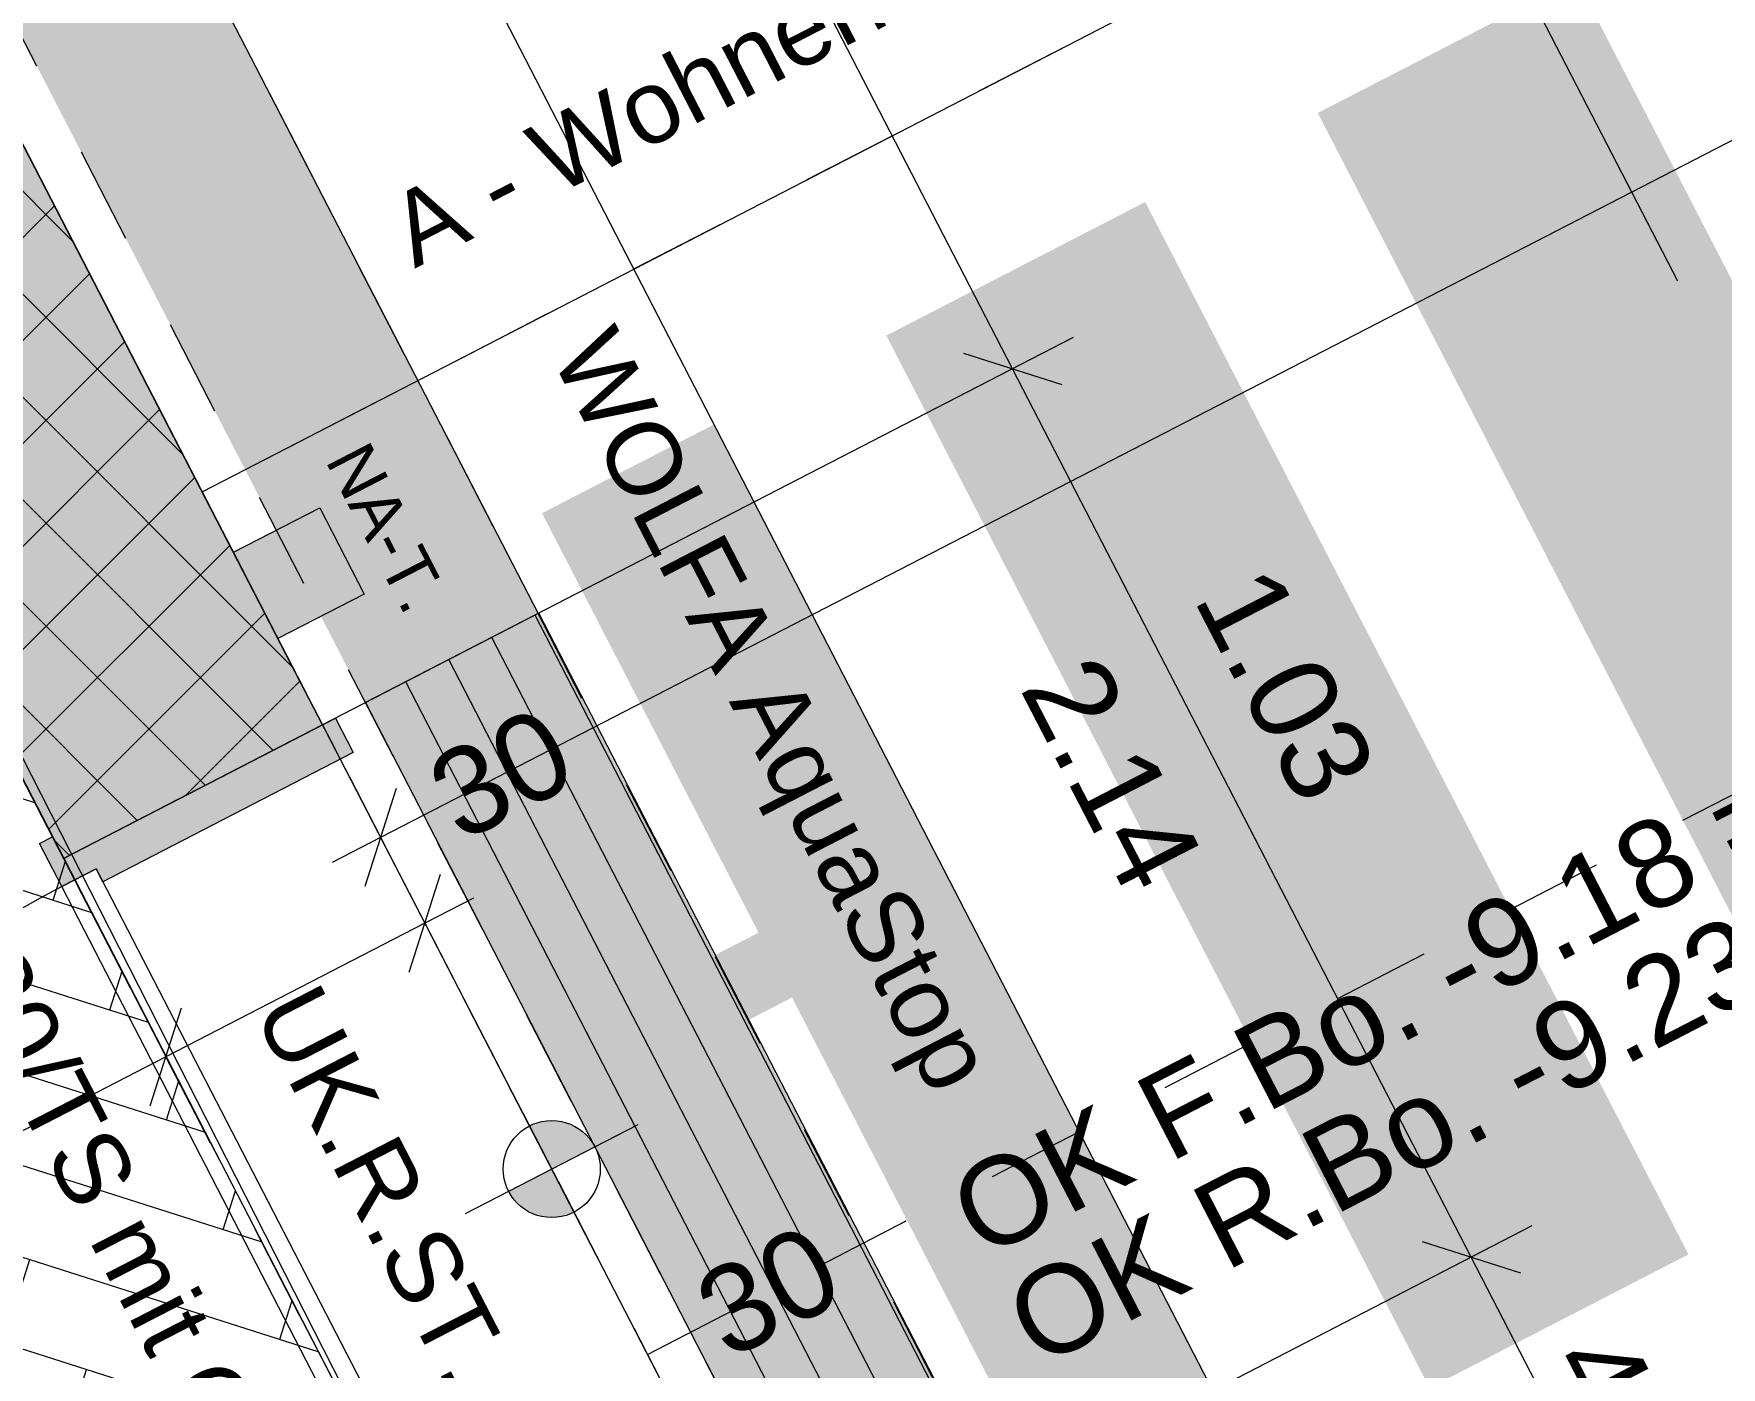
# Model space of a CAD drawing. Header units: metres. Extents: x 2688579.7 to 2688666, y 1281656.9 to 1281721.4.
# Drawn here: x 2688613.568 to 2688615.306, y 1281680.22 to 1281681.594 of the extents above; entities that cross this region are included whole.
import ezdxf

# ---------------------------------------------------------------- set-up
doc = ezdxf.new("R2010")
doc.units = ezdxf.units.M
for name, pattern in [('Strich 2_1mm', [0.15000000000000002, 0.1, -0.05]), ('Strich 9_3mm', [0.6, 0.45, -0.15]), ('Strichpunkt 3_1_1mm Achsen', [0.25, 0.15, -0.05, 0, -0.05])]:
    doc.linetypes.add(name, pattern=pattern)
for name, color, linetype in [('00 11 Geometer', 7, 'Continuous'), ('00 80 Plangrafik', 7, 'Continuous'), ('01 13 IW tragend', 7, 'Continuous'), ('02 11 Fundamente', 7, 'Continuous'), ('02 26 Bodenbelag im Grundriss sichtbar', 7, 'Continuous'), ('03 14 Rampen', 7, 'Continuous'), ('06 16 Leuchten', 7, 'Continuous'), ('07 11 Bemassung aussen', 7, 'Continuous'), ('07 12 Bemassung innen', 7, 'Continuous'), ('07 13 Höhenkoten', 7, 'Continuous'), ('08 11 Beschriftung allgemein', 7, 'Continuous'), ('09 11 Raumdefinitionen.SIA 416', 7, 'Continuous')]:
    doc.layers.add(name, color=color, linetype=linetype)
doc.styles.add('ERSTELLTER_STIL_1', font='arial.ttf')
doc.dimstyles.new('ERSTELLTER_STIL__2', dxfattribs={"dimtxt": 0.08999999761581422, "dimasz": 0.07125000000000001, "dimexe": 0.18, "dimexo": 0.05, "dimgap": 0.09, "dimtad": 1, "dimzin": 0, "dimdsep": 46, "dimtxsty": 'ERSTELLTER_STIL_1', "dimblk": 'ARROWHEAD_6', "dimblk1": 'ARROWHEAD_6', "dimblk2": 'ARROWHEAD_6', "dimcen": 0.09, "dimclrd": 7, "dimclre": 7, "dimclrt": 7, "dimazin": 0, "dimtfac": 1, "dimtdec": 4, "dimtmove": 0, "dimatfit": 3, "dimfxl": 1, "dimtolj": 1, "dimtzin": 0, "dimarcsym": 0})
doc.dimstyles.new('ERSTELLTER_STIL__4', dxfattribs={"dimtxt": 0.08999999761581422, "dimasz": 0.07125000000000001, "dimexe": 0.18, "dimexo": 0.05, "dimgap": 0.09, "dimtad": 1, "dimzin": 0, "dimdsep": 46, "dimtxsty": 'ERSTELLTER_STIL_1', "dimblk": 'ARROWHEAD_6', "dimblk1": 'ARROWHEAD_6', "dimblk2": 'ARROWHEAD_6', "dimcen": 0.09, "dimclrd": 7, "dimclre": 7, "dimclrt": 7, "dimazin": 0, "dimtfac": 1, "dimtdec": 4, "dimtmove": 2, "dimatfit": 3, "dimfxl": 1, "dimtolj": 1, "dimtzin": 0, "dimarcsym": 0})

# ---------------------------------------------------------------- blocks, each defined once
blk = doc.blocks.new('*D19')
at = {"layer": '07 11 Bemassung aussen', "color": 7, "linetype": 'Continuous', "lineweight": 18, "transparency": 16777216}
for p, q in [((220.5609021124137, 31.95083243481655), (220.6619451059782, 31.91857854433011)), ((221.212099533341, 30.68896706330413), (221.3131425269055, 30.65671317281767))]:
    blk.add_line(p, q, dxfattribs=at)
at = {"layer": '07 11 Bemassung aussen', "color": 7, "linetype": 'Continuous', "lineweight": 5, "transparency": 16777216}
for p, q in [((221.2626210301232, 30.6728401180609), (220.611423609196, 31.93470548957333)), ((221.3251039445221, 30.70508501012877), (221.2001381157243, 30.64059522599305)), ((221.4001992362794, 30.40624634995889), (221.2626210301232, 30.67284011806091))]:
    blk.add_line(p, q, dxfattribs=at)
at = {"layer": '07 11 Bemassung aussen', "color": 7, "lineweight": 18, "transparency": 16777216, "insert": (220.8981122701754, 31.41842160877168), "char_height": 0.08999999761581422, "attachment_point": 7, "rotation": 297.29641936898753, "style": 'ERSTELLTER_STIL_1'}
blk.add_mtext('\\A1;{\\pql;\\fArial|b0|i0|c0|p38;1.42}', dxfattribs=at)
blk = doc.blocks.new('ARROWHEAD_6')
at = {"color": 0, "linetype": 'Continuous', "lineweight": 0}
for p, q in [((-0.5, -0.5), (0.5, 0.5)), ((0, 0), (-1, 0))]:
    blk.add_line(p, q, dxfattribs=at)
blk = doc.blocks.new('*D211')
at = {"layer": '07 12 Bemassung innen', "color": 7, "linetype": 'Continuous', "lineweight": 5, "transparency": 16777216}
for p, q in [((230.8073739009673, 38.01725775664848), (231.3670067924695, 36.93286426497513)), ((231.6013525371336, 37.13292905351643), (231.3347609224278, 36.99534667467181)), ((231.3347609224278, 36.9953466746718), (221.5153266701758, 31.92774121069627))]:
    blk.add_line(p, q, dxfattribs=at)
at = {"layer": '07 12 Bemassung innen', "color": 7, "linetype": 'Continuous', "lineweight": 18, "transparency": 16777216}
for p, q in [((231.585226382651, 37.08240730432263), (231.6174786916163, 37.18345080271024)), ((231.3186347679452, 36.944824925478), (231.3508870769105, 37.04586842386561))]:
    blk.add_line(p, q, dxfattribs=at)
blk = doc.blocks.new('*D212')
at = {"layer": '07 12 Bemassung innen', "color": 7, "linetype": 'Continuous', "lineweight": 18, "transparency": 16777216}
for p, q in [((231.3186347679452, 36.944824925478), (231.3508870769105, 37.04586842386561)), ((221.5314528246584, 31.97826295989007), (221.4992005156931, 31.87721946150246))]:
    blk.add_line(p, q, dxfattribs=at)
at = {"layer": '07 12 Bemassung innen', "color": 7, "linetype": 'Continuous', "lineweight": 5, "transparency": 16777216}
for p, q in [((231.3347609224278, 36.9953466746718), (221.5153266701758, 31.92774121069627)), ((221.483080800134, 31.99022362039294), (221.5475725402175, 31.86525880099959)), ((221.5153266701758, 31.92774121069627), (221.4653407424184, 31.9019445146629))]:
    blk.add_line(p, q, dxfattribs=at)
at = {"layer": '07 12 Bemassung innen', "color": 7, "lineweight": 18, "transparency": 16777216, "char_height": 0.08999999761581422, "attachment_point": 7, "rotation": 27.297316158146444, "style": 'ERSTELLTER_STIL_1'}
for s, insert in [('\\A1;{\\pql;\\fArial|b0|i0|c0|p38;30}', (231.1754057877328, 36.93335807693716)), ('\\A1;{\\pql;\\fArial|b0|i0|c0|p38;11.05}', (226.2840718409883, 34.40904695487266))]:
    blk.add_mtext(s, dxfattribs=dict(at, insert=insert))
blk = doc.blocks.new('*D268')
at = {"layer": '07 12 Bemassung innen', "color": 7, "linetype": 'Continuous', "lineweight": 5, "transparency": 16777216}
for p, q in [((217.946617001148, 39.93335786015513), (218.0841993799758, 39.66676624548196)), ((217.4176586752732, 39.32277847283222), (218.1466817896725, 39.69901211552367)), ((218.0841993799758, 39.66676624548197), (222.4180307870073, 31.26915659251861)), ((222.4180307870073, 31.26915659251861), (222.5556131658351, 31.00256497784545))]:
    blk.add_line(p, q, dxfattribs=at)
at = {"layer": '07 12 Bemassung innen', "color": 7, "linetype": 'Continuous', "lineweight": 18, "transparency": 16777216}
for p, q in [((218.1347211291696, 39.65064009099932), (218.033677630782, 39.68289239996462)), ((222.4685525362011, 31.25303043803596), (222.3675090378135, 31.28528274700125))]:
    blk.add_line(p, q, dxfattribs=at)
at = {"layer": '07 12 Bemassung innen', "color": 7, "lineweight": 18, "transparency": 16777216, "insert": (220.2122032463716, 35.58260960168192), "char_height": 0.08999999761581422, "attachment_point": 7, "rotation": 297.29731615814643, "style": 'ERSTELLTER_STIL_1'}
blk.add_mtext('\\A1;{\\pql;\\fArial|b0|i0|c0|p38;9.45}', dxfattribs=at)
blk = doc.blocks.new('*D269')
at = {"layer": '07 12 Bemassung innen', "color": 7, "linetype": 'Continuous', "lineweight": 5, "transparency": 16777216}
for p, q in [((218.0841993799758, 39.66676624548197), (222.4180307870073, 31.26915659251861)), ((221.7513544708892, 30.92509883364228), (222.480513196704, 31.30140246256032)), ((222.4180307870073, 31.26915659251861), (222.5556131658351, 31.00256497784545)), ((221.8889368497169, 30.65850721896912), (222.6180955755318, 31.03481084788716)), ((222.5556131658351, 31.00256497784545), (225.1926217271872, 25.89286723698988))]:
    blk.add_line(p, q, dxfattribs=at)
at = {"layer": '07 12 Bemassung innen', "color": 7, "linetype": 'Continuous', "lineweight": 18, "transparency": 16777216}
for p, q in [((222.4685525362011, 31.25303043803596), (222.3675090378135, 31.28528274700125)), ((222.6061349150289, 30.9864388233628), (222.5050914166413, 31.0186911323281))]:
    blk.add_line(p, q, dxfattribs=at)
at = {"layer": '07 12 Bemassung innen', "color": 7, "lineweight": 18, "transparency": 16777216, "insert": (222.5084819207128, 31.22472130129436), "char_height": 0.08999999761581422, "attachment_point": 7, "rotation": 297.29731615814643, "style": 'ERSTELLTER_STIL_1'}
blk.add_mtext('\\A1;{\\pql;\\fArial|b0|i0|c0|p38;30}', dxfattribs=at)
blk = doc.blocks.new('*D377')
at = {"layer": '07 12 Bemassung innen', "color": 7, "linetype": 'Continuous', "lineweight": 5, "transparency": 16777216}
for p, q in [((221.8037539087979, 31.36885944171456), (221.8682456488813, 31.24389462232121)), ((221.885985706597, 31.33217372805125), (221.8359997788396, 31.30637703201788)), ((221.8359997788396, 31.30637703201788), (221.5694081641664, 31.1687946531901)), ((221.5371622941247, 31.23127706288678), (221.6016540342082, 31.10631224349343)), ((221.5694081641664, 31.1687946531901), (217.1922799442379, 28.90984996106135))]:
    blk.add_line(p, q, dxfattribs=at)
at = {"layer": '07 12 Bemassung innen', "color": 7, "linetype": 'Continuous', "lineweight": 18, "transparency": 16777216}
for p, q in [((221.819873624357, 31.25585528282408), (221.8521259333222, 31.35689878121169)), ((221.5532820096838, 31.1182729039963), (221.5855343186491, 31.21931640238391))]:
    blk.add_line(p, q, dxfattribs=at)
at = {"layer": '07 12 Bemassung innen', "color": 7, "lineweight": 18, "transparency": 16777216, "insert": (221.8734534584344, 31.38759851643731), "char_height": 0.08999999761581422, "attachment_point": 7, "rotation": 27.297316158147055, "style": 'ERSTELLTER_STIL_1'}
blk.add_mtext('\\A1;{\\pql;\\fArial|b0|i0|c0|p38;30}', dxfattribs=at)
blk = doc.blocks.new('*D384')
at = {"layer": '07 12 Bemassung innen', "color": 7, "linetype": 'Continuous', "lineweight": 5, "transparency": 16777216}
for p, q in [((222.701036154095, 31.52767844780764), (221.9721106420326, 31.15150961646268)), ((222.8219908462628, 31.13997520790159), (222.6385532399346, 31.49543355527772)), ((222.8844737604232, 31.17222010043151), (222.1555482457323, 30.79605126773005)), ((225.5276941733216, 25.8969672316327), (222.8219908462628, 31.13997520790159))]:
    blk.add_line(p, q, dxfattribs=at)
at = {"layer": '07 12 Bemassung innen', "color": 7, "linetype": 'Continuous', "lineweight": 18, "transparency": 16777216}
for p, q in [((222.588031743033, 31.51156050014735), (222.6890747368361, 31.47930661040809)), ((222.7714693493612, 31.15610215277121), (222.8725123431643, 31.12384826303196))]:
    blk.add_line(p, q, dxfattribs=at)
at = {"layer": '07 12 Bemassung innen', "color": 7, "lineweight": 18, "transparency": 16777216, "insert": (222.7149468895165, 31.38665127927286), "char_height": 0.08999999761581422, "attachment_point": 7, "rotation": 297.2964197926865, "style": 'ERSTELLTER_STIL_1'}
blk.add_mtext('\\A1;{\\pql;\\fArial|b0|i0|c0|p38;40}', dxfattribs=at)
blk = doc.blocks.new('*D385')
at = {"layer": '07 12 Bemassung innen', "color": 7, "linetype": 'Continuous', "lineweight": 18, "transparency": 16777216}
for p, q in [((222.1156798951281, 32.42686576713797), (222.2167228889312, 32.39461187739872)), ((222.588031743033, 31.51156050014735), (222.6890747368361, 31.47930661040809))]:
    blk.add_line(p, q, dxfattribs=at)
at = {"layer": '07 12 Bemassung innen', "color": 7, "linetype": 'Continuous', "lineweight": 5, "transparency": 16777216}
for p, q in [((222.6385532399346, 31.49543355527772), (222.1662013920296, 32.41073882226834)), ((222.701036154095, 31.52767844780764), (221.9721106420326, 31.15150961646268)), ((222.8219908462628, 31.13997520790159), (222.6385532399346, 31.49543355527772))]:
    blk.add_line(p, q, dxfattribs=at)
at = {"layer": '07 12 Bemassung innen', "color": 7, "lineweight": 18, "transparency": 16777216, "char_height": 0.08999999761581422, "attachment_point": 7, "rotation": 297.2964197926865, "style": 'ERSTELLTER_STIL_1'}
for s, insert in [('\\A1;{\\pql;\\fArial|b0|i0|c0|p38;1.03}', (222.3504877612677, 32.17356756166987)), ('\\A1;{\\pql;\\fArial|b0|i0|c0|p38;2.14}', (222.1727585832113, 32.08184875625145))]:
    blk.add_mtext(s, dxfattribs=dict(at, insert=insert))
blk = doc.blocks.new('*D386')
at = {"layer": '07 12 Bemassung innen', "color": 7, "linetype": 'Continuous', "lineweight": 5, "transparency": 16777216}
for p, q in [((218.2131343996199, 40.07084019578402), (216.2411799933921, 43.8920176978755)), ((218.2756173137804, 40.10308508831393), (217.5466918651326, 39.72691628969469)), ((222.1662013920296, 32.41073882226834), (218.2131343996199, 40.07084019578402)), ((222.2286843061901, 32.44298371479826), (221.4997588008963, 32.06681488694633)), ((222.6385532399346, 31.49543355527772), (222.1662013920296, 32.41073882226834))]:
    blk.add_line(p, q, dxfattribs=at)
at = {"layer": '07 12 Bemassung innen', "color": 7, "linetype": 'Continuous', "lineweight": 18, "transparency": 16777216}
for p, q in [((218.1626129027184, 40.08696714065364), (218.2636558965215, 40.05471325091439)), ((222.1156798951281, 32.42686576713797), (222.2167228889312, 32.39461187739872))]:
    blk.add_line(p, q, dxfattribs=at)
at = {"layer": '07 12 Bemassung innen', "color": 7, "lineweight": 18, "transparency": 16777216, "insert": (220.1507578454928, 36.35543831369299), "char_height": 0.08999999761581422, "attachment_point": 7, "rotation": 297.2964197926865, "style": 'ERSTELLTER_STIL_1'}
blk.add_mtext('\\A1;{\\pql;\\fArial|b0|i0|c0|p38;8.62}', dxfattribs=at)
blk = doc.blocks.new('*D389')
at = {"layer": '07 12 Bemassung innen', "color": 7, "linetype": 'Continuous', "lineweight": 5, "transparency": 16777216}
for p, q in [((221.5285626461939, 31.90197106254707), (221.5930524312537, 31.77700523422614)), ((221.6107938700522, 31.86528406241054), (221.5608075387238, 31.8394881483866)), ((221.5608075387238, 31.8394881483866), (221.2942137509061, 31.70190992955946))]:
    blk.add_line(p, q, dxfattribs=at)
at = {"layer": '07 12 Bemassung innen', "color": 7, "linetype": 'Continuous', "lineweight": 18, "transparency": 16777216}
for p, q in [((221.5446805938542, 31.78896665148507), (221.5769344835934, 31.89000964528814)), ((221.2780868060365, 31.65138843265793), (221.3103406957757, 31.75243142646101))]:
    blk.add_line(p, q, dxfattribs=at)
at = {"layer": '07 12 Bemassung innen', "color": 7, "lineweight": 18, "transparency": 16777216, "insert": (221.5982624895445, 31.9207090471392), "char_height": 0.08999999761581422, "attachment_point": 7, "rotation": 27.296419792686994, "style": 'ERSTELLTER_STIL_1'}
blk.add_mtext('\\A1;{\\pql;\\fArial|b0|i0|c0|p38;30}', dxfattribs=at)
blk = doc.blocks.new('*D390')
at = {"layer": '07 12 Bemassung innen', "color": 7, "linetype": 'Continuous', "lineweight": 5, "transparency": 16777216}
for p, q in [((221.0786762532132, 32.11957021340785), (221.326458643436, 31.639427015399)), ((221.5608075387238, 31.8394881483866), (221.2942137509061, 31.70190992955946)), ((221.2942137509061, 31.70190992955947), (220.1552953599848, 31.11416043661338))]:
    blk.add_line(p, q, dxfattribs=at)
at = {"layer": '07 12 Bemassung innen', "color": 7, "linetype": 'Continuous', "lineweight": 18, "transparency": 16777216}
for p, q in [((221.2780868060365, 31.65138843265793), (221.3103406957757, 31.75243142646101)), ((220.1391684151152, 31.06363893971184), (220.1714223048544, 31.16468193351492))]:
    blk.add_line(p, q, dxfattribs=at)
at = {"layer": '07 12 Bemassung innen', "color": 7, "lineweight": 18, "transparency": 16777216, "insert": (220.6101057507787, 31.36912513275442), "char_height": 0.08999999761581422, "attachment_point": 7, "rotation": 27.296419792686994, "style": 'ERSTELLTER_STIL_1'}
blk.add_mtext('\\A1;{\\pql;\\fArial|b0|i0|c0|p38;1.28}', dxfattribs=at)
blk = doc.blocks.new('*D391')
at = {"layer": '07 12 Bemassung innen', "color": 7, "linetype": 'Continuous', "lineweight": 5, "transparency": 16777216}
for p, q in [((221.2942137509061, 31.70190992955947), (220.1552953599848, 31.11416043661338)), ((219.9397578622919, 31.53182072046177), (220.1875402525147, 31.05167752245292)), ((220.1552953599848, 31.11416043661338), (219.2399900929942, 30.64180858870843))]:
    blk.add_line(p, q, dxfattribs=at)
at = {"layer": '07 12 Bemassung innen', "color": 7, "linetype": 'Continuous', "lineweight": 18, "transparency": 16777216}
for p, q in [((220.1391684151152, 31.06363893971184), (220.1714223048544, 31.16468193351492)), ((219.2238631481246, 30.59128709180689), (219.2561170378638, 30.69233008560997))]:
    blk.add_line(p, q, dxfattribs=at)
at = {"layer": '07 12 Bemassung innen', "color": 7, "lineweight": 18, "transparency": 16777216, "char_height": 0.08999999761581422, "attachment_point": 7, "rotation": 27.296419792686994, "style": 'ERSTELLTER_STIL_1'}
for s, insert in [('\\A1;{\\pql;\\fArial|b0|i0|c0|p38;1.03}', (219.5829939218227, 30.8390744623289)), ('\\A1;{\\pql;\\fArial|b0|i0|c0|p38;2.14}', (219.6407767715324, 30.72710507570408)), ('\\A1;{\\pql;\\fArial|b0|i0|c0|p38;15}', (219.2650596183265, 30.67500148997232))]:
    blk.add_mtext(s, dxfattribs=dict(at, insert=insert))
blk = doc.blocks.new('A$C08e27e3d')
at = {"layer": '00 80 Plangrafik', "linetype": 'Continuous', "lineweight": 0, "true_color": 0x0f0f0f}
blk.add_hatch(color=250, dxfattribs=at).paths.add_polyline_path([(21.87266665647843, 43.14960050450262), (31.74727633243472, 24.01531978369544), (31.56954653164044, 23.92360262413641), (21.67128965702176, 43.10370485092785)])
at = {"layer": '00 80 Plangrafik', "linetype": 'Continuous', "lineweight": 0, "true_color": 0x373737}
for points in [[(32.03212898073295, 25.53519792171531), (32.59161368485539, 24.4510499332026), (32.8582074529574, 24.58862813935881), (32.29872274883496, 25.67277612787151)], [(31.58780603389624, 25.30590091145494), (32.14729073801868, 24.22175292294224), (32.4138845061207, 24.35933112909844), (31.85439980199826, 25.44347911761114)], [(31.23319141974542, 25.12289872487352), (31.79267612386795, 24.03875073636084), (31.96956155928399, 24.13003411883808), (31.41007685516155, 25.21418210735077)]]:
    blk.add_hatch(color=250, dxfattribs=at).paths.add_polyline_path(points)
at = {"layer": '00 80 Plangrafik', "linetype": 'Continuous', "lineweight": 13}
h = blk.add_hatch(dxfattribs=at)
h.set_pattern_fill('HORIZONTAL_1_0MM_0001', color=8, style=0, pattern_type=2)
h.set_pattern_definition([(117.296498661919, (31.42042200102929, 24.43180562220916), (0.04443226295069486, 0.02292976251687552), [])])
h.paths.add_polyline_path([(31.2300306853287, 25.01999021300005), (31.0513271102935, 24.92776824940075), (31.52368021814152, 24.01246363261554), (31.70238379317675, 24.10468559621486)])
at = {"layer": '00 80 Plangrafik', "linetype": 'Continuous', "lineweight": 13, "true_color": 0x00aa1e}
blk.add_hatch(color=104, dxfattribs=at).paths.add_polyline_path([(31.29484676890533, 24.56518877544017), (31.38074498544711, 24.52528834697129), (31.3636548833251, 24.55840489155475), (31.53424379290198, 24.6464388915455), (31.49977269330265, 24.71323566657768), (31.32918378372577, 24.62520166658694), (31.31209368160373, 24.6583182111704)])
at = {"layer": '01 13 IW tragend', "linetype": 'Continuous', "lineweight": 0, "true_color": 0xffffff}
for points in [[(26.92492437316909, 32.16082584494902), (30.74041316068735, 24.76731818446505), (31.00700686519184, 24.90489634970606), (27.19151820485891, 32.29840401019003)], [(31.02033655928369, 24.9117752858515), (30.74041310277656, 24.76731816938748), (30.72894825226356, 24.78953431672931), (30.71561856385844, 24.7826554064215), (30.73854826488449, 24.73822311173783), (30.77409410063143, 24.75656687255866), (30.78097301093922, 24.74323718415356), (31.03868032010453, 24.87622945010456)]]:
    blk.add_hatch(color=7, dxfattribs=at).paths.add_polyline_path(points)
at = {"layer": '01 13 IW tragend', "linetype": 'Continuous', "lineweight": 5, "true_color": 0x4e4e4e}
h = blk.add_hatch(dxfattribs=at)
h.set_pattern_fill('BETON_0001', color=251, style=0, pattern_type=2)
h.set_pattern_definition([(44.99999999999999, (-190.4483196355036, -7.138988810048026), (-0.05303300858899104, 0.05303300858899108), []), (135.0000000000002, (-190.4483196355036, -7.138988810048026), (0.0530330085889909, 0.05303300858899123), [])])
h.paths.add_polyline_path([(26.92492437316909, 32.16082584494902), (30.74041316068735, 24.76731818446505), (31.00700686519184, 24.90489634970606), (27.19151820485891, 32.29840401019003)])
at = {"layer": '02 26 Bodenbelag im Grundriss sichtbar', "linetype": 'Continuous', "lineweight": 13, "true_color": 0xdfdfdf}
h = blk.add_hatch(dxfattribs=at)
h.set_pattern_fill('PARKETT_1_GROSS_0001', color=254, style=0, pattern_type=2)
h.set_pattern_definition([(342.2964198325116, (25.17989576685372, 24.39596059693449), (0.2189466634041925, 0.6859025868038195), [0.45, -0.27]), (342.2964198325116, (25.12152627642877, 24.50906675321049), (0.2189466634041925, 0.6859025868038195), [0.45, -0.27]), (342.2964198325116, (25.06315678600382, 24.62217290948649), (0.2189466634041925, 0.6859025868038195), [0.45, -0.27]), (342.2964198325116, (25.00478729557886, 24.73527906576249), (0.2189466634041925, 0.6859025868038195), [0.45, -0.27]), (342.2964198325116, (24.94641780515391, 24.84838522203849), (0.2189466634041925, 0.6859025868038195), [0.45, -0.27]), (342.2964198325116, (24.88804831472896, 24.96149137831449), (0.2189466634041925, 0.6859025868038195), [0.45, -0.27]), (342.2964198325116, (24.82967882430401, 25.0745975345905), (0.2189466634041925, 0.6859025868038195), [0.45, -0.27]), (342.2964198325116, (24.77130933387903, 25.1877036908665), (0.2189466634041925, 0.6859025868038195), [0.45, -0.27]), (72.29641983251182, (25.52284706025563, 24.28648726523239), (-0.6859025868038203, 0.2189466634041901), [0.45, -0.27]), (72.29641983251182, (25.46447756983068, 24.39959342150839), (-0.6859025868038203, 0.2189466634041901), [0.45, -0.27]), (72.29641983251182, (25.40610807940573, 24.51269957778439), (-0.6859025868038203, 0.2189466634041901), [0.45, -0.27]), (72.29641983251182, (25.34773858898077, 24.6258057340604), (-0.6859025868038203, 0.2189466634041901), [0.45, -0.27]), (72.29641983251182, (25.28936909855582, 24.7389118903364), (-0.6859025868038203, 0.2189466634041901), [0.45, -0.27]), (72.29641983251182, (25.23099960813087, 24.8520180466124), (-0.6859025868038203, 0.2189466634041901), [0.45, -0.27]), (72.29641983251182, (25.17263011770592, 24.9651242028884), (-0.6859025868038203, 0.2189466634041901), [0.45, -0.27]), (72.29641983251182, (25.11426062728094, 25.0782303591644), (-0.6859025868038203, 0.2189466634041901), [0.45, -0.27])])
h.paths.add_polyline_path([(30.60742684649171, 25.02501364085314), (28.41990655816673, 23.89612334753516), (28.49786754571551, 23.74505353767829), (26.14294983750131, 22.52979152894662), (26.73901565450527, 21.37475780990161), (26.88148065154644, 21.50428244795659), (31.25862434145625, 23.76314824114832)])
at = {"layer": '06 16 Leuchten', "linetype": 'Continuous', "lineweight": 0, "true_color": 0x00550f}
blk.add_hatch(color=108, dxfattribs=at).paths.add_polyline_path([(30.96109593498556, 24.99373440821219), (30.91533960061545, 25.08265211097722), (31.00425730338048, 25.12840844534733), (31.05001363775062, 25.03949074258232)])
at = {"layer": '07 13 Höhenkoten', "linetype": 'Continuous', "lineweight": 5}
for points in [[(31.24318279144677, 24.44724374030186), (31.28761437608796, 24.47017481716871), (31.27545687989058, 24.48543252419349), (31.25838594629298, 24.49487633505296), (31.23900047018697, 24.49706851515213), (31.22025171457992, 24.49167532494305)], [(31.24318279144677, 24.44724374030186), (31.19875120680558, 24.42431266343502), (31.21090870300296, 24.40905495641024), (31.22797963660057, 24.39961114555076), (31.24736511270658, 24.3974189654516), (31.26611386831362, 24.40281215566068)]]:
    blk.add_hatch(color=7, dxfattribs=at).paths.add_polyline_path(points)
at = {"layer": '00 11 Geometer', "color": 250, "linetype": 'Continuous', "lineweight": 13, "true_color": 0x3f3f3f}
blk.add_open_spline([(61.10243485247656, 48.48420281692729), (56.77352997377159, 47.34081434957805), (52.4635852428363, 46.16539965738131), (48.13468036413133, 45.02201119003207), (44.67800041448561, 44.10900244983433), (41.2023603170702, 43.22801993448409), (37.74568036742448, 42.31501119428635), (37.74568036742448, 42.31501119428635), (36.51101375635653, 46.29834470393457), (35.89368042427986, 48.29001137435757), (35.89368042427986, 48.29001137435757), (32.77968142585769, 46.72534450430744), (31.22268144538566, 45.94301117149502), (31.22268144538566, 45.94301117149502), (21.44268032567516, 43.82167784365215), (16.55268032368213, 42.76101117565617), (16.55268032368213, 42.76101117565617), (7.358013710788782, 41.1450112190409), (2.760680377799417, 40.33701121977851), (2.760680377799417, 40.33701121977851), (2.852681969608511, 38.82034512477316), (2.898681985064741, 38.06201179612749), (2.898681985064741, 38.06201179612749), (4.857346937842067, 28.42001115491934), (5.836680270116176, 23.59901115422458), (5.836680270116176, 23.59901115422458), (7.250013421140011, 21.69701122663304), (7.95668008768871, 20.74601122418739), (7.95668008768871, 20.74601122418739), (10.0486806438671, 18.48401050067827), (11.09468064675048, 17.35301049550385), (11.09468064675048, 17.35301049550385), (13.36067895529732, 15.25367757499539), (14.49367895102068, 14.20401090647415), (14.49367895102068, 14.20401090647415), (16.14301102872878, 13.00001188282244), (16.96767767410665, 12.39801188566111), (16.96767767410665, 12.39801188566111), (20.31968006337001, 9.776678227431553), (21.99568005822539, 8.466011565954837), (21.99568005822539, 8.466011565954837), (24.63768051177203, 6.944010933473187), (25.95868050524905, 6.183010929807502), (25.95868050524905, 6.183010929807502), (28.60930300305984, 5.333717593874063), (29.84025381909623, 4.957434972593042), (31.07120463935598, 4.581152350021007), (32.39626387633277, 4.285094314451996), (33.81543054463282, 4.069260977519157), (35.23459722133293, 3.853427639308798), (36.52668118368777, 3.744678008936125), (37.69168119490087, 3.743011342904943), (38.85668119028151, 3.741344676896411), (39.77044249357601, 3.744428238438006), (40.43296699630037, 3.752262269690114), (41.09549149855911, 3.760096300936716), (41.95790802579259, 3.796513086969954), (43.020216845292, 3.861512388413253), (44.08252568015769, 3.926511690796765), (45.41718103768528, 4.05617725272498), (47.02418104823619, 4.250510583476576), (49.43468106569662, 4.542010579801577), (51.84518209969565, 4.833511419904831), (54.25568211622476, 5.125011425543057), (54.25568211622476, 5.125011425543057), (66.34501369887903, 7.421677856550964), (72.38968036588221, 8.570011189750808), (72.38968036588221, 8.570011189750808), (76.09901367299199, 9.525344516228365), (77.9536803381884, 10.00301118226111), (77.9536803381884, 10.00301118226111), (81.43301373099848, 12.11901121547766), (83.17268039923101, 13.17701121706836), (83.17268039923101, 13.17701121706836), (79.77201372868126, 18.68234452860381), (78.0716803985083, 21.43501119579509), (77.2604064339207, 22.74838120428235), (76.44901363862618, 24.06167781058088), (75.63768030315578, 25.37501114358515), (75.63768030315578, 25.37501114358515), (73.88301371953781, 28.15701115348356), (73.00568038815572, 29.54801115215145), (71.2765175777854, 32.28957514030248), (69.54768033869505, 35.03134452163562), (67.81868033468663, 37.77301118833334), (67.81868033468663, 37.77301118833334), (61.10243485247656, 48.48420281692729), (61.10243485247656, 48.48420281692729)], degree=3, knots=[0, 0, 0, 0, 1, 1, 1, 2, 2, 2, 3, 3, 3, 4, 4, 4, 5, 5, 5, 6, 6, 6, 7, 7, 7, 8, 8, 8, 9, 9, 9, 10, 10, 10, 11, 11, 11, 12, 12, 12, 13, 13, 13, 14, 14, 14, 15, 15, 15, 16, 16, 16, 17, 17, 17, 18, 18, 18, 19, 19, 19, 20, 20, 20, 21, 21, 21, 22, 22, 22, 23, 23, 23, 24, 24, 24, 25, 25, 25, 26, 26, 26, 27, 27, 27, 28, 28, 28, 29, 29, 29, 29], dxfattribs=at)
at = {"layer": '00 80 Plangrafik', "color": 254, "linetype": 'Continuous', "lineweight": 13, "true_color": 0xdfdfdf, "flags": 128}
blk.add_lwpolyline([(21.8726667563642, 43.14960050450262), (31.22905756129288, 25.01948516428743), (31.00700630779218, 24.90489608496413), (30.97491240659468, 24.96708779671119), (30.97480011124102, 24.967029845644), (21.62094538218611, 43.09223096743226)], close=True, dxfattribs=at)
at = {"layer": '00 80 Plangrafik', "color": 7, "linetype": 'Strich 2_1mm', "lineweight": 5, "flags": 128}
blk.add_lwpolyline([(21.87266665647843, 43.14960050450262), (31.74727633243472, 24.01531978369544), (31.56954653164044, 23.92360262413641), (21.67128965702176, 43.10370485092785)], close=True, dxfattribs=at)
at = {"layer": '00 80 Plangrafik', "color": 8, "linetype": 'Continuous', "lineweight": 13, "flags": 128}
blk.add_lwpolyline([(31.2300306853287, 25.01999021300005), (31.0513271102935, 24.92776824940075), (31.52368021814152, 24.01246363261554), (31.70238379317675, 24.10468559621486)], close=True, dxfattribs=at)
at = {"layer": '00 80 Plangrafik', "color": 253, "linetype": 'Strich 2_1mm', "lineweight": 13, "true_color": 0x9f9f9f, "flags": 128}
blk.add_lwpolyline([(30.01452018583146, 23.12111670298472), (31.2586244268721, 23.76314835128936), (30.61659277856748, 25.00725259232996), (29.37248853752683, 24.36522094402532)], close=True, dxfattribs=at)
at = {"layer": '01 13 IW tragend', "color": 7, "linetype": 'Continuous', "lineweight": 5}
for p, q in [((30.74041310277656, 24.76731816938748), (31.02033655928369, 24.9117752858515)), ((31.02033655928369, 24.9117752858515), (31.03868032010453, 24.87622945010456)), ((31.03868032010453, 24.87622945010456), (30.78097301093922, 24.74323718415356)), ((30.71561856385844, 24.7826554064215), (30.72894825226356, 24.78953431672931)), ((30.73854826488449, 24.73822311173783), (30.71561856385844, 24.7826554064215)), ((30.72894825226356, 24.78953431672931), (30.74041310277656, 24.76731816938748)), ((30.77409410063143, 24.75656687255866), (30.73854826488449, 24.73822311173783)), ((30.73854826488449, 24.73822311173783), (30.77409410063143, 24.75656687255866)), ((30.78097301093922, 24.74323718415356), (30.77409410063143, 24.75656687255866)), ((30.77409410063143, 24.75656687255866), (31.2235162407417, 23.88569389675869)), ((31.18797040499476, 23.86735013593787), (30.73854826488449, 24.73822311173783))]:
    blk.add_line(p, q, dxfattribs=at)
at = {"layer": '01 13 IW tragend', "color": 7, "linetype": 'Continuous', "lineweight": 18}
blk.add_line((31.0070068708786, 24.90489637554369), (30.74041310277656, 24.76731816938748), dxfattribs=at)
blk.add_line((31.0070068708786, 24.90489637554369), (30.74041310277656, 24.76731816938748), dxfattribs=at)
blk.add_line((31.0070068708786, 24.90489637554369), (30.74041310277656, 24.76731816938748), dxfattribs=at)
at = {"layer": '01 13 IW tragend', "color": 7, "linetype": 'Strichpunkt 3_1_1mm Achsen', "lineweight": 5}
for p, q in [((31.0070068708786, 24.90489637554369), (31.47935871201491, 23.98959110506005)), ((30.74041310277656, 24.76731816938748), (31.2127649439129, 23.85201289890384))]:
    blk.add_line(p, q, dxfattribs=at)
at = {"layer": '01 13 IW tragend', "color": 7, "linetype": 'Continuous', "lineweight": 18, "flags": 128}
for points in [[(31.00700687935091, 24.9048963591264), (27.19151814127113, 32.29840401019003)], [(26.92492437316909, 32.16082580403381), (30.74041311073961, 24.76731815395706)]]:
    blk.add_lwpolyline(points, dxfattribs=at)
at = {"layer": '01 13 IW tragend', "color": 7, "linetype": 'Continuous', "lineweight": 5}
blk.add_arc((31.18797040499479, 23.86735013593787), 0.9799999999999914, 117.296419368988, 207.2964193689872, dxfattribs=at)
at = {"layer": '02 11 Fundamente', "color": 7, "linetype": 'Strich 9_3mm', "lineweight": 5, "flags": 128}
blk.add_lwpolyline([(25.67654267562952, 31.85416955426847), (23.84448062427282, 30.90871680884943), (17.81920132728916, 42.58427149643902), (14.74826673863257, 41.88424803289264), (19.30145629197779, 33.06125227197685), (19.46721148774137, 32.74005822274247), (20.69882229680266, 30.35349010350931), (20.03895050471397, 30.20307147925667), (20.11216764742449, 29.881880839433), (16.06477216255101, 28.95927730301729), (17.82054842807386, 21.25685855936783), (20.74551852782267, 21.92360925800228), (20.99045923281636, 20.84907834294605), (22.62271134866432, 19.46965970641198), (22.35164428027537, 19.14890878700565), (23.64998228360474, 18.05158513589645), (23.92109683622508, 18.37239224291336), (24.86530186906504, 17.57444319670712), (26.51772234069179, 19.0778490610464), (31.13951559739286, 10.12191531035402), (32.05843341647241, 10.95796549356802), (35.05382424164154, 13.68323319018162), (37.34759817389076, 9.23844601877271), (40.01353572260592, 10.61422801317866), (27.28771014903259, 35.27384483930181)], dxfattribs=at)
at = {"layer": '02 26 Bodenbelag im Grundriss sichtbar', "color": 7, "linetype": 'Continuous', "lineweight": 5, "flags": 128}
blk.add_lwpolyline([(30.60742684649171, 25.02501364085314), (31.25862434145625, 23.76314824114832), (26.88148065154644, 21.50428244795659), (26.73901565450527, 21.37475780990161), (26.14294983750131, 22.52979152894662), (28.49786754571551, 23.74505353767829), (28.41990655816673, 23.89612334753516)], close=True, dxfattribs=at)
at = {"layer": '03 14 Rampen', "color": 253, "linetype": 'Continuous', "lineweight": 13, "true_color": 0x9f9f9f, "flags": 128}
blk.add_lwpolyline([(34.11115791434824, 29.79273158478849), (29.66790632957091, 27.49975006060475), (30.88318045638115, 25.14483848546528), (35.32643204115848, 27.43782000964902)], close=True, dxfattribs=at)
at = {"layer": '03 14 Rampen', "color": 253, "linetype": 'Strich 2_1mm', "lineweight": 13, "true_color": 0x9f9f9f, "flags": 128}
blk.add_lwpolyline([(35.78502606009093, 26.54917411515596), (35.32643204115848, 27.43782000964902), (30.88318046360561, 25.14483847146612), (31.34177448253794, 24.25619257697304)], close=True, dxfattribs=at)
at = {"layer": '06 16 Leuchten', "color": 54, "linetype": 'Continuous', "lineweight": 13, "true_color": 0xa8a800, "flags": 128}
blk.add_lwpolyline([(30.96109593498556, 24.99373440821219), (30.91533960061545, 25.08265211097722), (31.00425730338048, 25.12840844534733), (31.05001363775062, 25.03949074258232)], close=True, dxfattribs=at)
at = {"layer": '07 13 Höhenkoten', "color": 7, "linetype": 'Continuous', "lineweight": 5}
for p, q in [((31.28904494518045, 24.35838057101949), (31.19732063771309, 24.53610690958424)), ((31.15431962216439, 24.40138158656818), (31.33204596072915, 24.49310589403555))]:
    blk.add_line(p, q, dxfattribs=at)
blk.add_circle((31.24318279144677, 24.44724374030186), 0.05, dxfattribs=at)
at = {"layer": '09 11 Raumdefinitionen.SIA 416', "color": 41, "linetype": 'Continuous', "lineweight": 0, "true_color": 0xffd6a8, "flags": 128}
blk.add_lwpolyline([(16.47451567005839, 41.91908501703215), (22.51150793138606, 30.22083324866036), (27.05393993511493, 32.56499777829205), (31.66279631571456, 23.63413275632739), (27.12036436537963, 21.28996828555644), (32.16028094875981, 11.52381152222836), (36.07458947054508, 15.08512929063617), (38.56449111596044, 10.26029282885883), (52.42156935548317, 17.41136745431891), (52.67810706999555, 17.45750239607397), (51.57132359135829, 23.61187678711856), (45.41190866321637, 20.43325339703438), (45.27404026777964, 20.7004099428258), (43.48582569667263, 24.16541897167797), (43.48581507165062, 24.1654134885361), (43.25651806358434, 24.60973643650507), (43.52311183236571, 24.74731464134485), (40.33612383711207, 30.92270087107531), (38.1803088057527, 35.09999622330582), (40.08492262084656, 36.08292773730006), (37.7979666829994, 40.51399534249968), (34.9044018061621, 46.12020128076981)], close=True, dxfattribs=at)
at = {"layer": '09 11 Raumdefinitionen.SIA 416', "color": 51, "linetype": 'Continuous', "lineweight": 0, "true_color": 0xffffa8, "flags": 128}
blk.add_lwpolyline([(28.419906562227, 23.89612334963051), (28.49786754571551, 23.74505353767829), (26.4137322322438, 22.68046298903507), (26.98126510288506, 21.56511782244545), (31.26905021474445, 23.74852595321034), (30.61697489474281, 25.02987209693151)], close=True, dxfattribs=at)
at = {"layer": '01 13 IW tragend', "color": 7, "lineweight": 5, "insert": (31.09346349170724, 23.73772560703209), "char_height": 0.075, "attachment_point": 9, "rotation": 297.2964193689878, "style": 'ERSTELLTER_STIL_1'}
blk.add_mtext('\\A1;{\\pqr;\\fArial|b0|i0|c0|p38;EI30/TS mit Glaseinsatz}', dxfattribs=at)
at = {"layer": '07 13 Höhenkoten', "color": 7, "lineweight": 5, "char_height": 0.08999999761581422, "attachment_point": 7, "rotation": 27.298193540272926, "style": 'ERSTELLTER_STIL_1'}
for s, insert in [('\\A1;{\\pql;\\fArial|b0|i0|c0|p38;OK F.Bo. -9.18 = +399.12}', (31.68698710126401, 24.35255563938946)), ('\\A1;{\\pql;\\fArial|b0|i0|c0|p38;OK R.Bo. -9.23}', (31.74477341343763, 24.2405880490598))]:
    blk.add_mtext(s, dxfattribs=dict(at, insert=insert))
at = {"layer": '08 11 Beschriftung allgemein', "color": 253, "linetype": 'Continuous', "lineweight": 13, "true_color": 0x9f9f9f, "insert": (31.10251538962257, 25.37376371349745), "char_height": 0.07500000000000001, "attachment_point": 7, "rotation": 27.291285833022386, "style": 'ERSTELLTER_STIL_1'}
blk.add_mtext('\\A1;{\\pql;\\fArial|b0|i0|c0|p38;A \\fArial|b0|i0|c0|p38;- Wohnen}', dxfattribs=at)
at = {"layer": '08 11 Beschriftung allgemein', "color": 7, "linetype": 'Continuous', "lineweight": 5, "char_height": 0.07500000000000001, "style": 'ERSTELLTER_STIL_1'}
for s, insert, attachment_point, rotation in [('\\A1;{\\pqr;\\fArial|b0|i0|c0|p38;WOLFA AquaStop}', (31.70304639405205, 24.55443776514045), 3, 297.29633509324145), ('\\A1;{\\pqr;\\fArial|b0|i0|c0|p38;UK.R.ST. \\fArial|b0|i0|c0|p38;-7.04}', (31.25989429294222, 23.97761212627942), 9, 297.29641936897474)]:
    blk.add_mtext(s, dxfattribs=dict(at, insert=insert, attachment_point=attachment_point, rotation=rotation))
at = {"layer": '08 11 Beschriftung allgemein', "color": 54, "linetype": 'Continuous', "lineweight": 13, "true_color": 0xa8a800, "insert": (31.05125582741903, 25.09639736311008), "char_height": 0.05, "attachment_point": 8, "rotation": 297.2968574011214, "style": 'ERSTELLTER_STIL_1'}
blk.add_mtext('\\A1;{\\pqc;\\fArial|b0|i0|c0|p38;NA\\fArial|b0|i0|c0|p38;-T.}', dxfattribs=at)
at = {"layer": '07 11 Bemassung aussen', "color": 7, "linetype": 'Continuous', "lineweight": 5}
dim = blk.add_linear_dim(base=(30.16310397369239, 24.79571667952531), p1=(29.12070525028543, 22.65985518593773), p2=(29.51366673929101, 24.46056852375223), angle=117.2964193689879, dimstyle='ERSTELLTER_STIL__2', dxfattribs=at)
dim.commit()
dim.dimension.update_dxf_attribs({"geometry": '*D19', "text_midpoint": (30.54338870114449, 24.19619193726698), "dimtype": 128, "text_rotation": 297.2964193689875, "insert": (-190.4483196355036, -7.138988810048026)})
at = {"layer": '07 12 Bemassung innen', "color": 7, "linetype": 'Continuous', "lineweight": 5}
for base, p1, p2, angle, dimstyle, picture, middle, turn in [((27.76481476411635, 32.93185138573599), (31.00700687087863, 24.90489637554369), (27.05393993511493, 32.56499777829206), 117.296419792686, 'ERSTELLTER_STIL__2', '*D386', (29.79603427707744, 29.13320864288043), 297.2964197926865), ((40.88644128692422, 29.85635786462377), (39.59359912457808, 33.01563511560432), (39.32700750777673, 32.87805274082016), 207.2973161581463, 'ERSTELLTER_STIL__4', '*D211', (40.76742002955191, 29.86582399157536), 27.29731615814644), ((31.06700703467217, 24.78875240064825), (39.32700750777673, 32.87805274082016), (29.42715722849283, 27.96626838325871), 207.2973161581463, 'ERSTELLTER_STIL__2', '*D212', (35.94947741578733, 27.37938860760972), 27.29731615814644), ((31.9697111515037, 24.13016778247058), (24.78700524996231, 31.05753265516589), (29.12070525028543, 22.65985518593773), 297.2973161581469, 'ERSTELLTER_STIL__2', '*D268', (29.85748098020881, 28.36038139514591), 297.2973161581464), ((32.10729353033148, 23.86357616779742), (29.12070525028543, 22.65985518593773), (29.25828345644163, 22.3932614178357), 297.2973161581469, 'ERSTELLTER_STIL__4', '*D269', (32.13161700989545, 24.0453986139236), 297.2973161581464), ((31.12108852866285, 24.02980584314208), (29.42715722849283, 27.96626838325871), (29.16056346039079, 27.82869017710249), 207.2973161581468, 'ERSTELLTER_STIL__4', '*D377', (31.46546770025355, 24.32006443107552), 27.29731615814705), ((30.84589411540253, 24.56292111951144), (29.42715722849283, 27.96626838325871), (30.60742691635502, 25.02501369787394), 207.2964197926868, 'ERSTELLTER_STIL__4', '*D389', (31.19027784923415, 24.85317433076417), 27.29641979268699), ((31.71788175652605, 25.27175001222032), (31.47935871201494, 23.98959110506005), (31.00700687087863, 24.90489637554369), 117.296419792686, 'ERSTELLTER_STIL__4', '*D385', (31.99576419285239, 24.95133789085731), 297.2964197926865), ((29.70697572448123, 23.97517162656536), (30.60742691635502, 25.02501369787394), (29.46850852543372, 24.43726420492786), 207.2964197926868, 'ERSTELLTER_STIL__2', '*D390', (30.24502697603958, 24.32373238979462), 27.29641979268699), ((28.79167045749062, 23.5028197786604), (29.46850852543372, 24.43726420492786), (28.55320325844312, 23.96491235702289), 207.2964197926868, 'ERSTELLTER_STIL__2', '*D391', (29.21791514708363, 23.79368171936911), 27.29641979268699), ((32.190233604431, 24.35644474522969), (31.66279631571456, 23.6341327563274), (31.47935871201494, 23.98959110506005), 117.296419792686, 'ERSTELLTER_STIL__2', '*D384', (32.33808134768586, 24.20732747403155), 297.2964197926865)]:
    dim = blk.add_linear_dim(base=base, p1=p1, p2=p2, angle=angle, dimstyle=dimstyle, dxfattribs=at)
    dim.commit()
    dim.dimension.update_dxf_attribs({"geometry": picture, "text_midpoint": middle, "dimtype": 128, "text_rotation": turn, "insert": (-190.4483196355036, -7.138988810048026)})

msp = doc.modelspace()

# ---------------------------------------------------------------- block references
msp.add_blockref('A$C08e27e3d', (2688582.858319622, 1281655.97698879))

doc.saveas('drawing.dxf')
